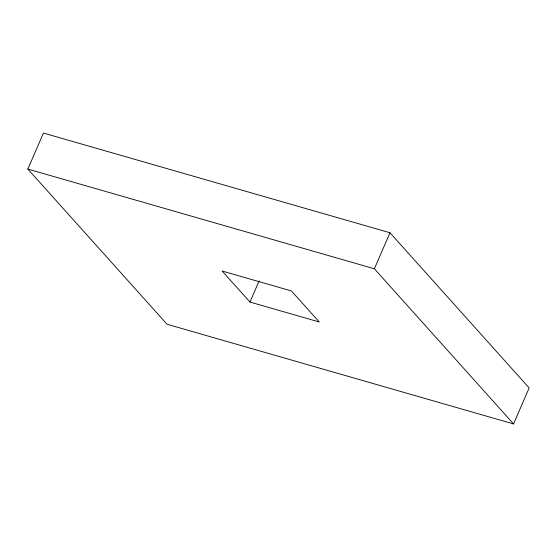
<?xml version="1.0" encoding="UTF-8"?>
<svg xmlns="http://www.w3.org/2000/svg" width="557" height="557" viewBox="0 0 557 557"><rect width="100%" height="100%" fill="white"/><g stroke="black" fill="none" stroke-linecap="round" stroke-linejoin="round"><path stroke-width="0.84" d="M27.85 169.084L43.439 133.06L389.97 232.756L529.15 387.916L513.561 423.94L167.03 324.244L27.85 169.084L374.381 268.78L513.561 423.94M249.968 302.054L222.139 271.022L291.443 290.963L319.279 321.995L249.968 302.054L259.123 280.916M374.381 268.78L389.97 232.756"/></g></svg>
